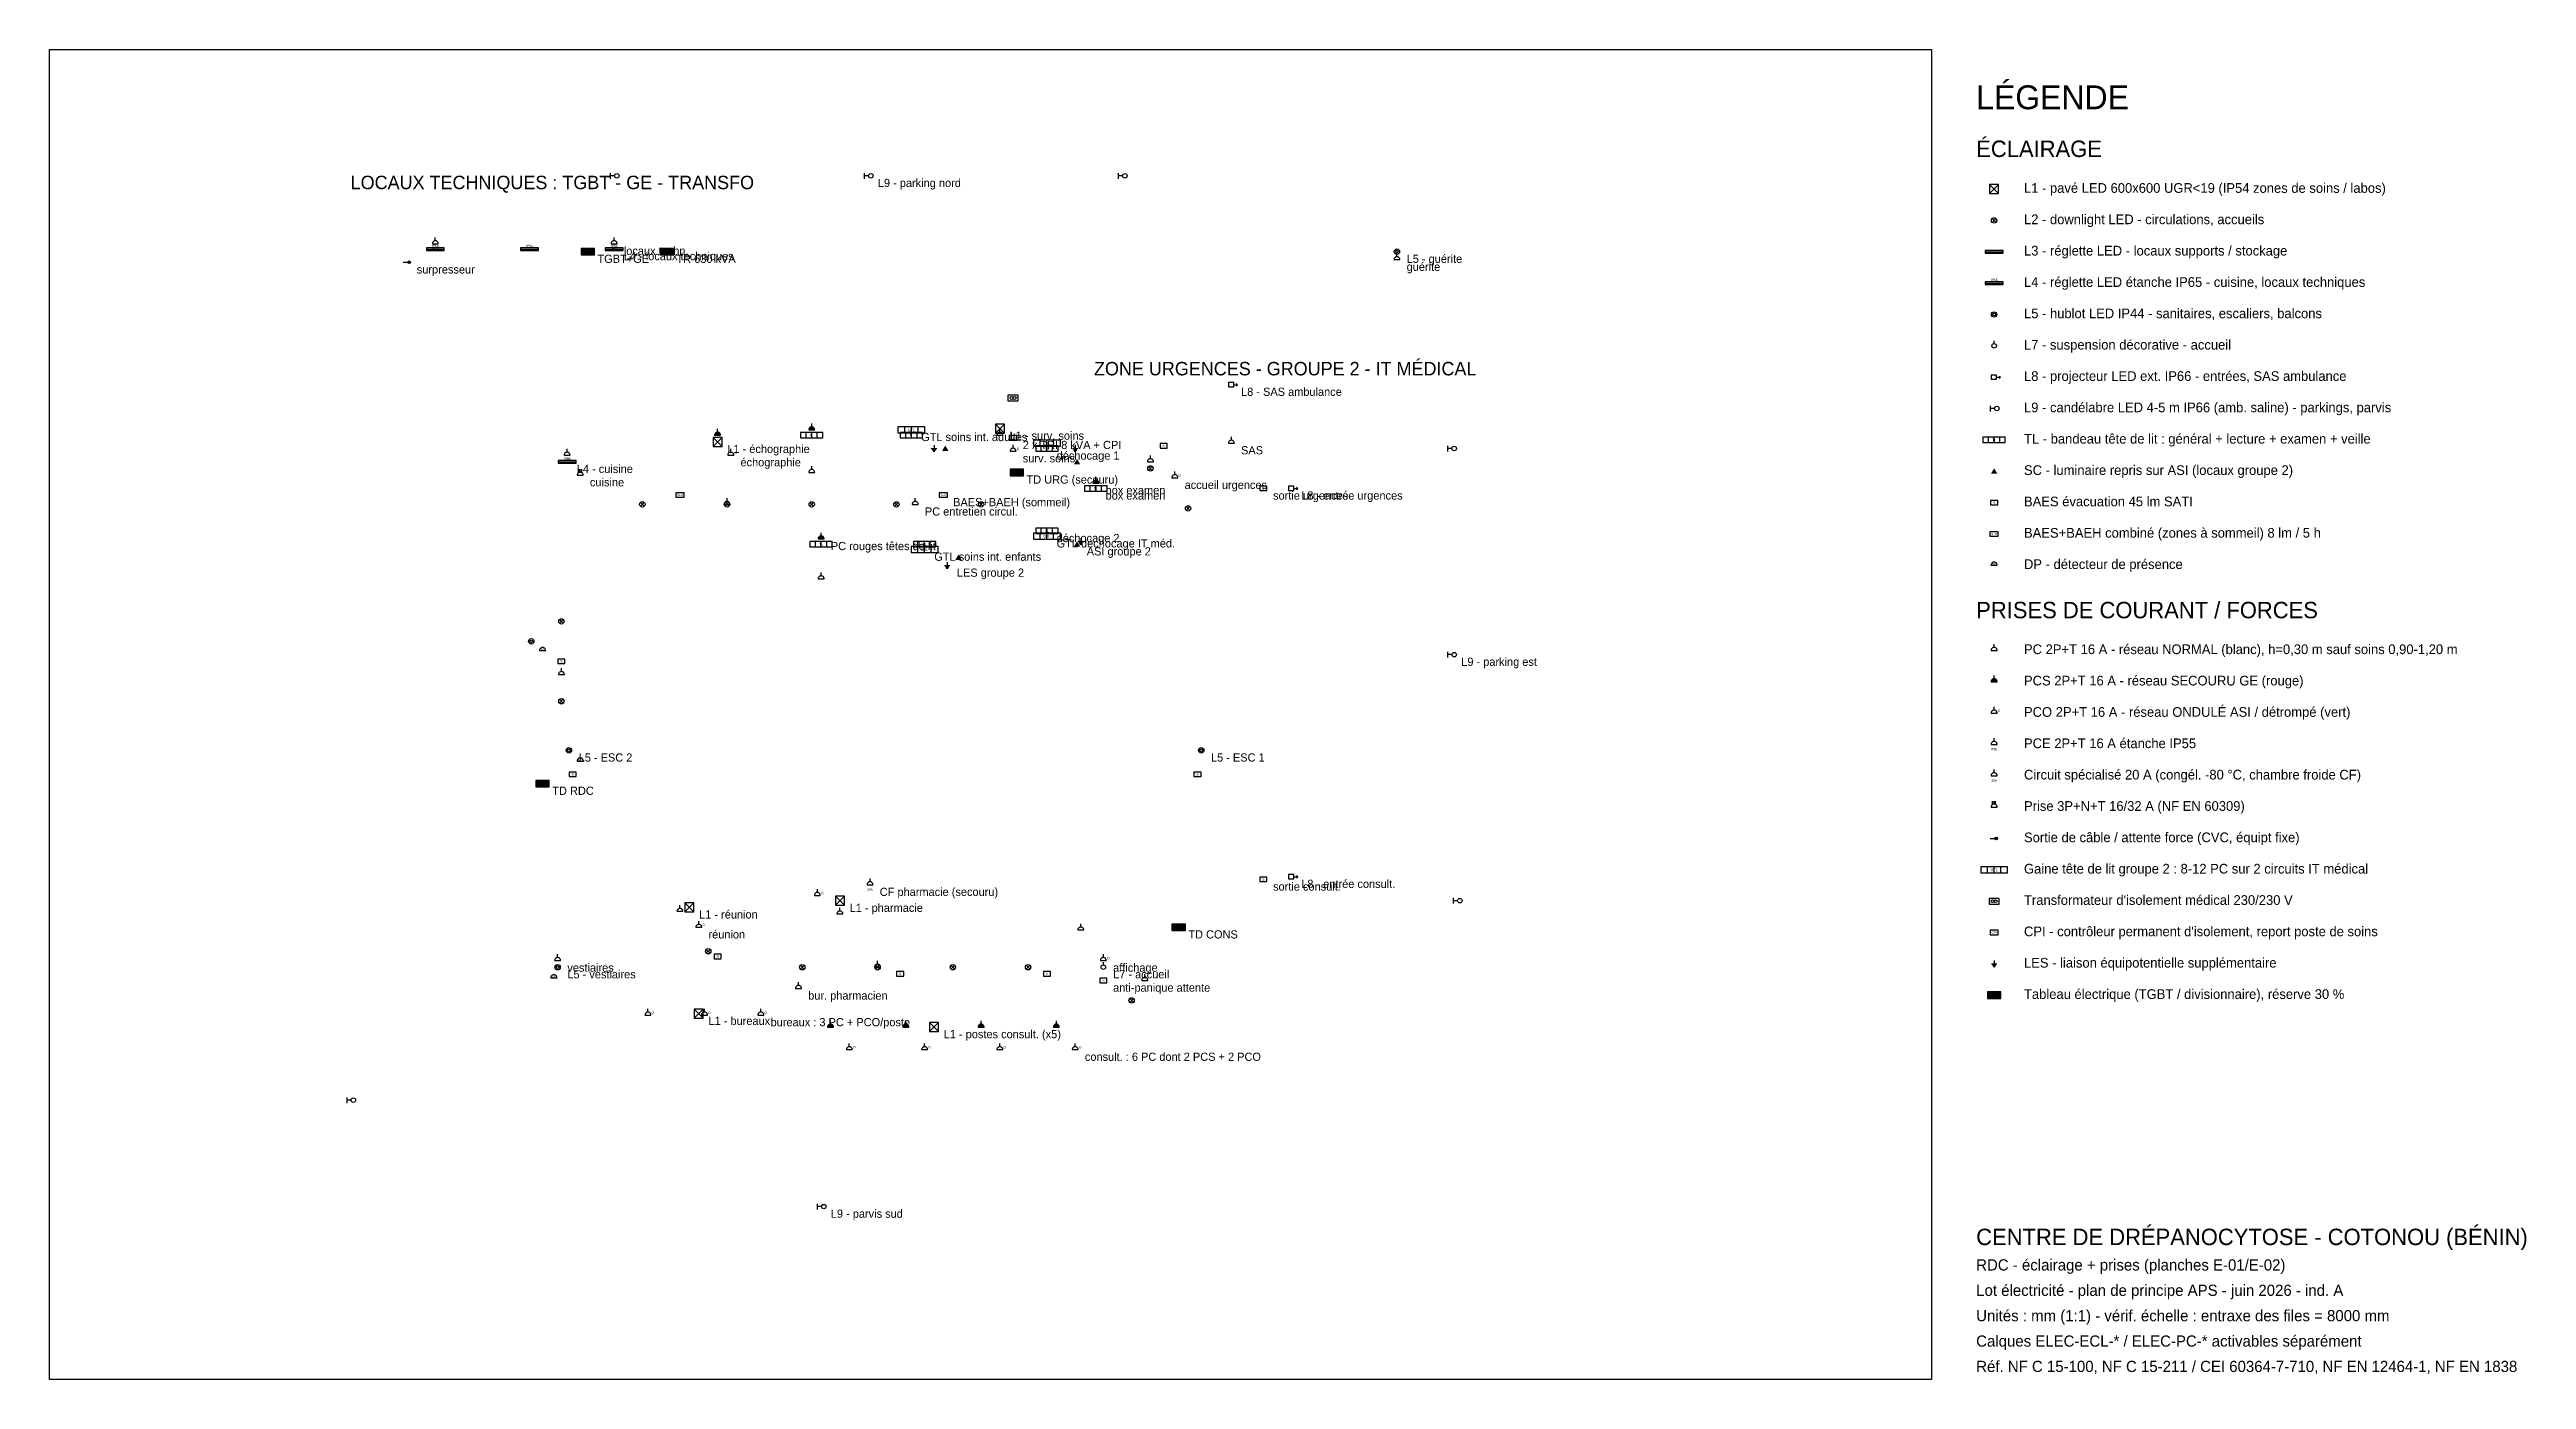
# Model space of a CAD drawing. Header units: millimetres. Extents: x 0 to 165871, y 0 to 89090.
import ezdxf
from ezdxf.enums import TextEntityAlignment as Align

# ---------------------------------------------------------------- set-up
doc = ezdxf.new("R2010")
doc.units = ezdxf.units.MM
for name, color, linetype in [('ELEC-CARTOUCHE', 7, 'Continuous'), ('ELEC-ECL-CMD', 4, 'Continuous'), ('ELEC-ECL-LUM', 2, 'Continuous'), ('ELEC-ECL-SECU', 3, 'Continuous'), ('ELEC-LEGENDE', 7, 'Continuous'), ('ELEC-PC-IT-ONDULE', 3, 'Continuous'), ('ELEC-PC-NORMAL', 7, 'Continuous'), ('ELEC-PC-SECOURU', 1, 'Continuous'), ('ELEC-TD', 6, 'Continuous'), ('ELEC-TEXTE', 7, 'Continuous'), ('FOND-ARCHI', 8, 'Continuous')]:
    doc.layers.add(name, color=color, linetype=linetype)
picture_1 = doc.add_image_def('image1.png', size_in_pixel=(3573, 2526))

# ---------------------------------------------------------------- blocks, each defined once
blk = doc.blocks.new('ELEC_DOWNLIGHT')
for p, q in [((-127, -127), (127, 127)), ((-127, 127), (127, -127))]:
    blk.add_line(p, q)
blk.add_circle((0, 0), 180)
blk = doc.blocks.new('ELEC_PAVE')
for p, q in [((-300, -300), (300, 300)), ((-300, 300), (300, -300))]:
    blk.add_line(p, q)
blk.add_lwpolyline([(-300, -300), (300, -300), (300, 300), (-300, 300)], close=True)
blk = doc.blocks.new('ELEC_SUSPENSION')
blk.add_line((0, 150), (0, 330))
blk.add_circle((0, 0), 150)
blk = doc.blocks.new('ELEC_TL')
for p, q in [((-375, -180), (-375, 180)), ((0, -180), (0, 180)), ((375, -180), (375, 180))]:
    blk.add_line(p, q)
blk.add_lwpolyline([(-750, -180), (750, -180), (750, 180), (-750, 180)], close=True)
blk.add_text('TL', height=170).set_placement((0, 0), align=Align.MIDDLE_CENTER)
blk = doc.blocks.new('ELEC_SC')
blk.add_solid([(0, 200), (-210, -160), (210, -160)])
blk = doc.blocks.new('ELEC_ETANCHE')
blk.add_line((-600, 0), (600, 0))
blk.add_lwpolyline([(-600, -90), (600, -90), (600, 90), (-600, 90)], close=True)
blk.add_text('IP65', height=160).set_placement((0, 220), align=Align.MIDDLE_CENTER)
blk = doc.blocks.new('ELEC_HUBLOT')
for radius in [180, 90]:
    blk.add_circle((0, 0), radius)
blk = doc.blocks.new('ELEC_DP')
blk.add_line((-210, 0), (210, 0))
blk.add_lwpolyline([(210, 0), (203, 54), (182, 105), (148, 148), (105, 182), (54, 203), (0, 210), (-54, 203), (-105, 182), (-148, 148), (-182, 105), (-203, 54), (-210, 0)])
blk.add_text('DP', height=120).set_placement((0, 90), align=Align.MIDDLE_CENTER)
blk = doc.blocks.new('ELEC_BAEH')
blk.add_lwpolyline([(-280, -150), (280, -150), (280, 150), (-280, 150)], close=True)
blk.add_text('S+H', height=140).set_placement((0, 0), align=Align.MIDDLE_CENTER)
blk = doc.blocks.new('ELEC_BAES')
blk.add_lwpolyline([(-240, -150), (240, -150), (240, 150), (-240, 150)], close=True)
blk.add_text('S', height=170).set_placement((0, 0), align=Align.MIDDLE_CENTER)
blk = doc.blocks.new('ELEC_CANDELABRE')
for p, q in [((-240, -190), (-240, 190)), ((30, 0), (-240, 0))]:
    blk.add_line(p, q)
blk.add_circle((180, 0), 150)
blk = doc.blocks.new('ELEC_PROJECTEUR')
for p in [(160, 0), (330, 80), (330, -80)]:
    blk.add_line(p, (420, 0))
blk.add_lwpolyline([(-200, -140), (160, -140), (160, 140), (-200, 140)], close=True)
blk = doc.blocks.new('ELEC_GTL')
for p, q in [((-450, -200), (-450, 200)), ((0, -200), (0, 200)), ((450, -200), (450, 200))]:
    blk.add_line(p, q)
blk.add_lwpolyline([(-900, -200), (900, -200), (900, 200), (-900, 200)], close=True)
blk.add_text('GTL', height=180).set_placement((0, 0), align=Align.MIDDLE_CENTER)
blk = doc.blocks.new('ELEC_PCS')
blk.add_hatch(color=7).paths.add_polyline_path([(200, 0), (193, 52), (173, 100), (141, 141), (100, 173), (52, 193), (0, 200), (-52, 193), (-100, 173), (-141, 141), (-173, 100), (-193, 52), (-200, 0), (-200, 0)])
for p, q in [((-200, 0), (200, 0)), ((0, 200), (0, 420))]:
    blk.add_line(p, q)
blk.add_lwpolyline([(200, 0), (197, 35), (188, 68), (173, 100), (153, 129), (129, 153), (100, 173), (68, 188), (35, 197), (0, 200), (-35, 197), (-68, 188), (-100, 173), (-129, 153), (-153, 129), (-173, 100), (-188, 68), (-197, 35), (-200, 0)])
blk = doc.blocks.new('ELEC_TRI')
blk.add_lwpolyline([(-340, -190), (340, -190), (340, 190), (-340, 190)], close=True)
for centre in [(-100, 0), (100, 0)]:
    blk.add_circle(centre, 100)
blk = doc.blocks.new('ELEC_CPI')
blk.add_lwpolyline([(-260, -160), (260, -160), (260, 160), (-260, 160)], close=True)
blk.add_text('CPI', height=150).set_placement((0, 0), align=Align.MIDDLE_CENTER)
blk = doc.blocks.new('ELEC_LES')
for p, q in [((-180, 0), (180, 0)), ((0, 220), (0, 0)), ((-120, -90), (120, -90)), ((-60, -180), (60, -180))]:
    blk.add_line(p, q)
blk = doc.blocks.new('ELEC_PC')
for p, q in [((-200, 0), (200, 0)), ((0, 200), (0, 420))]:
    blk.add_line(p, q)
blk.add_lwpolyline([(200, 0), (197, 35), (188, 68), (173, 100), (153, 129), (129, 153), (100, 173), (68, 188), (35, 197), (0, 200), (-35, 197), (-68, 188), (-100, 173), (-129, 153), (-153, 129), (-173, 100), (-188, 68), (-197, 35), (-200, 0)])
blk = doc.blocks.new('ELEC_PCO')
for p, q in [((-200, 0), (200, 0)), ((0, 200), (0, 420))]:
    blk.add_line(p, q)
blk.add_lwpolyline([(200, 0), (197, 35), (188, 68), (173, 100), (153, 129), (129, 153), (100, 173), (68, 188), (35, 197), (0, 200), (-35, 197), (-68, 188), (-100, 173), (-129, 153), (-153, 129), (-173, 100), (-188, 68), (-197, 35), (-200, 0)])
blk.add_text('O', height=160).set_placement((330, 160), align=Align.MIDDLE_CENTER)
blk = doc.blocks.new('ELEC_PCE')
for p, q in [((-200, 0), (200, 0)), ((0, 200), (0, 420))]:
    blk.add_line(p, q)
blk.add_lwpolyline([(200, 0), (197, 35), (188, 68), (173, 100), (153, 129), (129, 153), (100, 173), (68, 188), (35, 197), (0, 200), (-35, 197), (-68, 188), (-100, 173), (-129, 153), (-153, 129), (-173, 100), (-188, 68), (-197, 35), (-200, 0)])
blk.add_text('IP55', height=150).set_placement((0, -320), align=Align.MIDDLE_CENTER)
blk = doc.blocks.new('ELEC_PCT')
for p, q in [((-200, 0), (200, 0)), ((-100, 170), (-100, 400)), ((0, 200), (0, 400)), ((100, 170), (100, 400))]:
    blk.add_line(p, q)
blk.add_lwpolyline([(200, 0), (197, 35), (188, 68), (173, 100), (153, 129), (129, 153), (100, 173), (68, 188), (35, 197), (0, 200), (-35, 197), (-68, 188), (-100, 173), (-129, 153), (-153, 129), (-173, 100), (-188, 68), (-197, 35), (-200, 0)])
blk = doc.blocks.new('ELEC_SCA')
blk.add_hatch(color=7).paths.add_polyline_path([(230, 0), (225, 31), (209, 58), (185, 78), (156, 89), (124, 89), (95, 78), (71, 58), (55, 31), (50, 0), (55, -31), (71, -58), (95, -78), (124, -89), (156, -89), (185, -78), (209, -58), (225, -31)])
blk.add_line((-260, 0), (40, 0))
blk.add_circle((140, 0), 90)
blk = doc.blocks.new('ELEC_PC20')
for p, q in [((-200, 0), (200, 0)), ((0, 200), (0, 420))]:
    blk.add_line(p, q)
blk.add_lwpolyline([(200, 0), (197, 35), (188, 68), (173, 100), (153, 129), (129, 153), (100, 173), (68, 188), (35, 197), (0, 200), (-35, 197), (-68, 188), (-100, 173), (-129, 153), (-153, 129), (-173, 100), (-188, 68), (-197, 35), (-200, 0)])
blk.add_text('20A', height=150).set_placement((0, -320), align=Align.MIDDLE_CENTER)
blk = doc.blocks.new('ELEC_TD')
blk.add_lwpolyline([(-450, -220), (450, -220), (450, 220), (-450, 220)], close=True)
blk.add_solid([(-450, -220), (450, -220), (-450, 220), (450, 220)])
blk = doc.blocks.new('ELEC_REGLETTE')
blk.add_line((-600, 0), (600, 0))
blk.add_lwpolyline([(-600, -90), (600, -90), (600, 90), (-600, 90)], close=True)

msp = doc.modelspace()

# ---------------------------------------------------------------- block references
at = {"layer": 'ELEC-ECL-CMD'}
for p in [(130222.1, 54540.5), (33017.7902, 48821.594), (35538.2322, 41427.0825), (33773.9228, 26905.331)]:
    msp.add_blockref('ELEC_DP', p, dxfattribs=at)
at = {"layer": 'ELEC-ECL-LUM'}
for name, p in [('ELEC_CANDELABRE', (37806.63, 80626.9025)), ('ELEC_CANDELABRE', (54819.6135, 80626.9025)), ('ELEC_CANDELABRE', (71832.597, 80626.9025)), ('ELEC_PAVE', (130222.1, 79740.5)), ('ELEC_DOWNLIGHT', (130222.1, 77640.5)), ('ELEC_ETANCHE', (25834.5305, 75726.925)), ('ELEC_ETANCHE', (32135.6355, 75726.925)), ('ELEC_ETANCHE', (37806.63, 75726.925)), ('ELEC_HUBLOT', (90231.8236, 75548.744)), ('ELEC_REGLETTE', (130222.1, 75540.5)), ('ELEC_ETANCHE', (130222.1, 73440.5)), ('ELEC_HUBLOT', (130222.1, 71340.5)), ('ELEC_SUSPENSION', (130222.1, 69240.5)), ('ELEC_PROJECTEUR', (79141.8788, 66639.694)), ('ELEC_PROJECTEUR', (130222.1, 67140.5)), ('ELEC_CANDELABRE', (130222.1, 65040.5)), ('ELEC_PAVE', (44737.8455, 62808.8025)), ('ELEC_TL', (51038.9505, 63254.255)), ('ELEC_TL', (57718.1218, 63254.255)), ('ELEC_PAVE', (63641.1605, 63699.7075)), ('ELEC_TL', (130222.1, 62940.5)), ('ELEC_ETANCHE', (34656.0775, 61472.445)), ('ELEC_TL', (66791.713, 62363.35)), ('ELEC_CANDELABRE', (93886.4645, 62363.35)), ('ELEC_TL', (70068.2876, 59690.635)), ('ELEC_DOWNLIGHT', (73722.9285, 61026.9925)), ('ELEC_PROJECTEUR', (83174.586, 59690.635)), ('ELEC_DOWNLIGHT', (39696.9615, 58621.549)), ('ELEC_DOWNLIGHT', (45367.956, 58621.549)), ('ELEC_DOWNLIGHT', (51038.9505, 58621.549)), ('ELEC_DOWNLIGHT', (56709.945, 58621.549)), ('ELEC_DOWNLIGHT', (62380.9395, 58621.549)), ('ELEC_DOWNLIGHT', (76243.3705, 58354.2775)), ('ELEC_TL', (66791.713, 56839.739)), ('ELEC_TL', (51669.061, 55948.834)), ('ELEC_TL', (58600.2765, 55948.834)), ('ELEC_DOWNLIGHT', (34278.0112, 50781.585)), ('ELEC_HUBLOT', (32261.6576, 49445.2275)), ('ELEC_CANDELABRE', (93886.4645, 48554.3225)), ('ELEC_DOWNLIGHT', (34278.0112, 45436.155)), ('ELEC_HUBLOT', (34782.0996, 42139.8065)), ('ELEC_HUBLOT', (77125.5252, 42139.8065)), ('ELEC_PROJECTEUR', (83174.586, 33676.209)), ('ELEC_PAVE', (42847.514, 31627.1275)), ('ELEC_PAVE', (52929.282, 32072.58)), ('ELEC_CANDELABRE', (94264.5308, 32072.58)), ('ELEC_DOWNLIGHT', (44107.735, 28687.141)), ('ELEC_HUBLOT', (34025.967, 27618.055)), ('ELEC_DOWNLIGHT', (50408.84, 27618.055)), ('ELEC_DOWNLIGHT', (55449.724, 27618.055)), ('ELEC_DOWNLIGHT', (60490.608, 27618.055)), ('ELEC_DOWNLIGHT', (65531.492, 27618.055)), ('ELEC_SUSPENSION', (70572.376, 27618.055)), ('ELEC_DOWNLIGHT', (72462.7075, 25390.7925)), ('ELEC_PAVE', (43477.6245, 24499.8875)), ('ELEC_PAVE', (59230.387, 23608.9825)), ('ELEC_CANDELABRE', (20163.536, 18709.005)), ('ELEC_CANDELABRE', (51669.061, 11581.765))]:
    msp.add_blockref(name, p, dxfattribs=at)
at = {"layer": 'ELEC-ECL-SECU'}
for name, p in [('ELEC_SC', (59986.5196, 62363.35)), ('ELEC_SC', (68808.0666, 61472.445)), ('ELEC_BAES', (74605.0832, 62541.531)), ('ELEC_BAES', (81284.2545, 59690.635)), ('ELEC_SC', (130222.1, 60840.5)), ('ELEC_BAEH', (42217.4035, 59245.1825)), ('ELEC_BAEH', (59860.4975, 59245.1825)), ('ELEC_BAES', (130222.1, 58740.5)), ('ELEC_BAEH', (130222.1, 56640.5)), ('ELEC_SC', (60868.6743, 55057.929)), ('ELEC_SC', (68808.0666, 55948.834)), ('ELEC_BAES', (34278.0112, 48108.87)), ('ELEC_BAES', (35034.1438, 40536.1775)), ('ELEC_BAES', (76873.481, 40536.1775)), ('ELEC_BAES', (81284.2545, 33498.028)), ('ELEC_BAES', (44737.8455, 28330.779)), ('ELEC_BAES', (56961.9892, 27172.6025)), ('ELEC_BAES', (66791.713, 27172.6025)), ('ELEC_BAES', (70572.376, 26727.15))]:
    msp.add_blockref(name, p, dxfattribs=at)
at = {"layer": 'ELEC-PC-IT-ONDULE'}
for name, p in [('ELEC_TRI', (64523.3152, 65748.789)), ('ELEC_GTL', (57718.1218, 63610.617)), ('ELEC_CPI', (64523.3152, 63076.074)), ('ELEC_PCO', (45620.0002, 61917.8975)), ('ELEC_LES', (59230.387, 62363.35)), ('ELEC_PCO', (64523.3152, 62185.169)), ('ELEC_GTL', (66791.713, 62719.712)), ('ELEC_LES', (68682.0445, 62363.35)), ('ELEC_PCO', (75361.2158, 60403.359)), ('ELEC_GTL', (66791.713, 56483.377)), ('ELEC_GTL', (58600.2765, 55592.472)), ('ELEC_LES', (60112.5417, 54523.386)), ('ELEC_LES', (69060.1108, 56127.015)), ('ELEC_PCO', (130222.1, 44640.5)), ('ELEC_GTL', (130222.1, 34140.5)), ('ELEC_PCO', (51417.0168, 32428.942)), ('ELEC_TRI', (130222.1, 32040.5)), ('ELEC_PCO', (43477.6245, 30290.77)), ('ELEC_CPI', (130222.1, 29940.5)), ('ELEC_PCO', (70572.376, 28063.5075)), ('ELEC_LES', (130222.1, 27840.5)), ('ELEC_PCO', (40075.0278, 24410.797)), ('ELEC_PCO', (43855.6908, 24410.797)), ('ELEC_PCO', (47636.3538, 24410.797)), ('ELEC_PCO', (53559.3925, 22094.444)), ('ELEC_PCO', (58600.2765, 22094.444)), ('ELEC_PCO', (63641.1605, 22094.444)), ('ELEC_PCO', (68682.0445, 22094.444))]:
    msp.add_blockref(name, p, dxfattribs=at)
at = {"layer": 'ELEC-PC-NORMAL'}
for name, p in [('ELEC_PCE', (25834.5305, 76083.287)), ('ELEC_PCE', (37806.63, 76083.287)), ('ELEC_SCA', (23944.199, 74836.02)), ('ELEC_PC', (90231.8236, 75014.201)), ('ELEC_PC', (63641.1605, 63254.255)), ('ELEC_PC', (79141.8788, 62719.712)), ('ELEC_PCE', (34656.0775, 61917.8975)), ('ELEC_PC', (73722.9285, 61472.445)), ('ELEC_PCT', (35538.2322, 60581.54)), ('ELEC_PC', (51038.9505, 60759.721)), ('ELEC_PC', (45367.956, 58621.549)), ('ELEC_PC', (57970.166, 58621.549)), ('ELEC_PC', (51669.061, 53632.481)), ('ELEC_PC', (130222.1, 48840.5)), ('ELEC_PC', (34278.0112, 47217.965)), ('ELEC_PCE', (130222.1, 42540.5)), ('ELEC_PC20', (130222.1, 40440.5)), ('ELEC_PCT', (130222.1, 38340.5)), ('ELEC_SCA', (130222.1, 36240.5)), ('ELEC_PC20', (54945.6356, 33141.666)), ('ELEC_PC', (42217.4035, 31359.856)), ('ELEC_PC', (52929.282, 31181.675)), ('ELEC_PC', (69060.1108, 30112.589)), ('ELEC_PC', (34025.967, 28063.5075)), ('ELEC_PC', (50156.7958, 26192.607)), ('ELEC_PC', (55449.724, 27618.055)), ('ELEC_PC', (73344.8622, 26727.15))]:
    msp.add_blockref(name, p, dxfattribs=at)
at = {"layer": 'ELEC-PC-SECOURU'}
for p in [(44737.8455, 63254.255), (51038.9505, 63610.617), (70068.2876, 60046.997), (51669.061, 56305.196), (130222.1, 46740.5), (52299.1715, 23608.9825), (57340.0555, 23608.9825), (62380.9395, 23608.9825), (67421.8235, 23608.9825)]:
    msp.add_blockref('ELEC_PCS', p, dxfattribs=at)
at = {"layer": 'ELEC-TD'}
for p in [(36042.3206, 75548.744), (41335.2488, 75548.744), (64775.3594, 60759.721), (33017.7902, 39912.544), (75613.26, 30290.77), (130222.1, 25740.5)]:
    msp.add_blockref('ELEC_TD', p, dxfattribs=at)

# ---------------------------------------------------------------- texts
at = {"layer": 'ELEC-CARTOUCHE'}
for s, height, p in [('CENTRE DE DRÉPANOCYTOSE - COTONOU (BÉNIN)', 1100, (129022.1, 9000)), ('RDC - éclairage + prises (planches E-01/E-02)', 750, (129022.1, 7300)), ('Lot électricité - plan de principe APS - juin 2026 - ind. A', 750, (129022.1, 5600)), ('Unités : mm (1:1) - vérif. échelle : entraxe des files = 8000 mm', 750, (129022.1, 3900)), ('Calques ELEC-ECL-* / ELEC-PC-* activables séparément', 750, (129022.1, 2200)), ('Réf. NF C 15-100, NF C 15-211 / CEI 60364-7-710, NF EN 12464-1, NF EN 1838', 750, (129022.1, 500))]:
    msp.add_text(s, height=height, dxfattribs=at).set_placement(p)
at = {"layer": 'ELEC-LEGENDE'}
for s, height, p in [('LÉGENDE', 1600, (129022.1, 85090.5)), ('ÉCLAIRAGE', 1100, (129022.1, 81890.5)), ('L1 - pavé LED 600x600 UGR<19 (IP54 zones de soins / labos)', 650, (132222.1, 79490.5)), ('L2 - downlight LED - circulations, accueils', 650, (132222.1, 77390.5)), ('L3 - réglette LED - locaux supports / stockage', 650, (132222.1, 75290.5)), ('L4 - réglette LED étanche IP65 - cuisine, locaux techniques', 650, (132222.1, 73190.5)), ('L5 - hublot LED IP44 - sanitaires, escaliers, balcons', 650, (132222.1, 71090.5)), ('L7 - suspension décorative - accueil', 650, (132222.1, 68990.5)), ('L8 - projecteur LED ext. IP66 - entrées, SAS ambulance', 650, (132222.1, 66890.5)), ('L9 - candélabre LED 4-5 m IP66 (amb. saline) - parkings, parvis', 650, (132222.1, 64790.5)), ('TL - bandeau tête de lit : général + lecture + examen + veille', 650, (132222.1, 62690.5)), ('SC - luminaire repris sur ASI (locaux groupe 2)', 650, (132222.1, 60590.5)), ('BAES évacuation 45 lm SATI', 650, (132222.1, 58490.5)), ('BAES+BAEH combiné (zones à sommeil) 8 lm / 5 h', 650, (132222.1, 56390.5)), ('DP - détecteur de présence', 650, (132222.1, 54290.5)), ('PRISES DE COURANT / FORCES', 1100, (129022.1, 50990.5)), ('PC 2P+T 16 A - réseau NORMAL (blanc), h=0,30 m sauf soins 0,90-1,20 m', 650, (132222.1, 48590.5)), ('PCS 2P+T 16 A - réseau SECOURU GE (rouge)', 650, (132222.1, 46490.5)), ('PCO 2P+T 16 A - réseau ONDULÉ ASI / détrompé (vert)', 650, (132222.1, 44390.5)), ('PCE 2P+T 16 A étanche IP55', 650, (132222.1, 42290.5)), ('Circuit spécialisé 20 A (congél. -80 °C, chambre froide CF)', 650, (132222.1, 40190.5)), ('Prise 3P+N+T 16/32 A (NF EN 60309)', 650, (132222.1, 38090.5)), ('Sortie de câble / attente force (CVC, équipt fixe)', 650, (132222.1, 35990.5)), ('Gaine tête de lit groupe 2 : 8-12 PC sur 2 circuits IT médical', 650, (132222.1, 33890.5)), ("Transformateur d'isolement médical 230/230 V", 650, (132222.1, 31790.5)), ("CPI - contrôleur permanent d'isolement, report poste de soins", 650, (132222.1, 29690.5)), ('LES - liaison équipotentielle supplémentaire', 650, (132222.1, 27590.5)), ('Tableau électrique (TGBT / divisionnaire), réserve 30 %', 650, (132222.1, 25490.5))]:
    msp.add_text(s, height=height, dxfattribs=at).set_placement(p)
at = {"layer": 'ELEC-TEXTE'}
for s, height, p in [('LOCAUX TECHNIQUES : TGBT - GE - TRANSFO', 900, (20163.536, 79735.9975)), ('L9 - parking nord', 550, (55469.6135, 79876.9025)), ('TGBT+GE', 550, (36692.3206, 74798.744)), ('locaux techn.', 550, (38456.63, 75333.287)), ('L4 - locaux techniques', 550, (38456.63, 74976.925)), ('TR 630 kVA', 550, (41985.2488, 74798.744)), ('guérite', 550, (90881.8236, 74264.201)), ('L5 - guérite', 550, (90881.8236, 74798.744)), ('surpresseur', 550, (24594.199, 74086.02)), ('ZONE URGENCES - GROUPE 2 - IT MÉDICAL', 900, (69942.2655, 67263.3275)), ('L8 - SAS ambulance', 550, (79791.8788, 65889.694)), ('GTL soins int. adultes', 550, (58368.1218, 62860.617)), ('L1 - surv. soins', 550, (64291.1605, 62949.7075)), ('L1 - échographie', 550, (45387.8455, 62058.8025)), ('échographie', 550, (46270.0002, 61167.8975)), ('surv. soins', 550, (65173.3152, 61435.169)), ('2 x TRI 8 kVA + CPI', 550, (65173.3152, 62326.074)), ('déchocage 1', 550, (67441.713, 61613.35)), ('SAS', 550, (79791.8788, 61969.712)), ('L4 - cuisine', 550, (35306.0775, 60722.445)), ('cuisine', 550, (36188.2322, 59831.54)), ('TD URG (secouru)', 550, (65425.3594, 60009.721)), ('box examen', 550, (70718.2876, 59296.997)), ('accueil urgences', 550, (76011.2158, 59653.359)), ('PC entretien circul.', 550, (58620.166, 57871.549)), ('BAES+BAEH (sommeil)', 550, (60510.4975, 58495.1825)), ('box examen', 550, (70718.2876, 58940.635)), ('sortie urgences', 550, (81934.2545, 58940.635)), ('L8 - entrée urgences', 550, (83824.586, 58940.635)), ('déchocage 2', 550, (67441.713, 56089.739)), ('PC rouges têtes de lit', 550, (52319.061, 55555.196)), ('GTL soins int. enfants', 550, (59250.2765, 54842.472)), ('GTL déchocage IT méd.', 550, (67441.713, 55733.377)), ('ASI groupe 2', 550, (69458.0666, 55198.834)), ('LES groupe 2', 550, (60762.5417, 53773.386)), ('L9 - parking est', 550, (94536.4645, 47804.3225)), ('L5 - ESC 2', 550, (35432.0996, 41389.8065)), ('L5 - ESC 1', 550, (77775.5252, 41389.8065)), ('TD RDC', 550, (33667.7902, 39162.544)), ('sortie consult.', 550, (81934.2545, 32748.028)), ('L8 - entrée consult.', 550, (83824.586, 32926.209)), ('L1 - pharmacie', 550, (53579.282, 31322.58)), ('CF pharmacie (secouru)', 550, (55595.6356, 32391.666)), ('L1 - réunion', 550, (43497.514, 30877.1275)), ('réunion', 550, (44127.6245, 29540.77)), ('TD CONS', 550, (76263.26, 29540.77)), ('vestiaires', 550, (34675.967, 27313.5075)), ('L5 - vestiaires', 550, (34675.967, 26868.055)), ('affichage', 550, (71222.376, 27313.5075)), ('anti-panique attente', 550, (71222.376, 25977.15)), ('L7 - accueil', 550, (71222.376, 26868.055)), ('bur. pharmacien', 550, (50806.7958, 25442.607)), ('L1 - bureaux', 550, (44127.6245, 23749.8875)), ('bureaux : 3 PC + PCO/poste', 550, (48286.3538, 23660.797)), ('L1 - postes consult. (x5)', 550, (59880.387, 22858.9825)), ('consult. : 6 PC dont 2 PCS + 2 PCO', 550, (69332.0445, 21344.444)), ('L9 - parvis sud', 550, (52319.061, 10831.765))]:
    msp.add_text(s, height=height, dxfattribs=at).set_placement(p)

# ---------------------------------------------------------------- pictures from other files: only their frames are drawn
at = {"layer": 'FOND-ARCHI'}
image = msp.add_image(picture_1, insert=(0, 0), size_in_units=(126022.1, 89090.5), dxfattribs=at)

doc.saveas('drawing.dxf')
